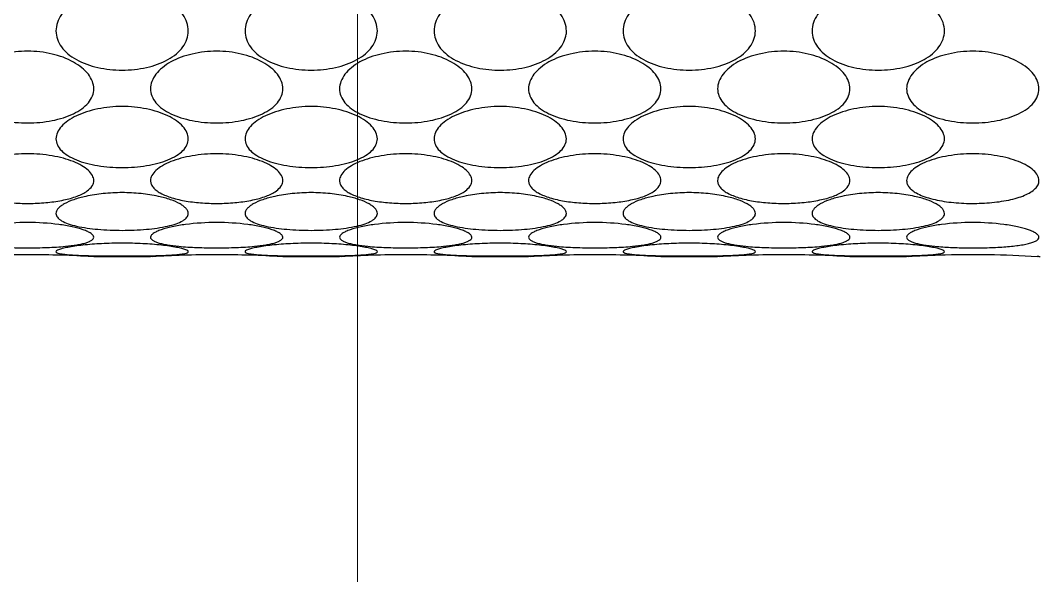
# Model space of a CAD drawing. Header units: inches. Extents: x 50354 to 53215, y -7830 to -6529.
# Drawn here: x 52852.056 to 52852.65, y -6790.06 to -6789.736 of the extents above; entities that cross this region are included whole.
import ezdxf

# ---------------------------------------------------------------- set-up
doc = ezdxf.new("R2010")
doc.units = ezdxf.units.IN
doc.header["$MEASUREMENT"] = 0
doc.linetypes.add('DASHED', pattern=[0.75, 0.5, -0.25])
doc.layers.add('BEAM', color=6, linetype='DASHED')
doc.layers.add('XR_ID 1F_FUR$0$A-SANI-FIX', color=134, linetype='Continuous')
doc.layers.add('FUNITURE', color=7, linetype='Continuous', lineweight=15, true_color=0x7d7673)

# ---------------------------------------------------------------- blocks, each defined once
blk = doc.blocks.new('XR_ID 1F_FUR$0$XR_1F FURN$0$A$C698E198A')
at = {"linetype": 'Continuous'}
for p, q in [((13, -28.86), (12.998, -28.835)), ((13, -28.86), (13, -29.7)), ((12.998, -29.725), (13, -29.7)), ((13, -31.66), (12.998, -31.635)), ((13, -31.66), (13, -32.5)), ((12.998, -32.525), (13, -32.5)), ((13, -34.46), (12.998, -34.435)), ((13, -34.46), (13, -35.3)), ((12.998, -35.325), (13, -35.3)), ((13, -37.26), (12.998, -37.235)), ((13, -37.26), (13, -38.1)), ((12.998, -38.125), (13, -38.1)), ((13, -40.06), (12.998, -40.035)), ((13, -40.06), (13, -40.9)), ((12.998, -40.925), (13, -40.9)), ((13, -42.86), (12.998, -42.835)), ((13, -42.86), (13, -42.88))]:
    blk.add_line(p, q, dxfattribs=at)
for centre, radius, start, end in [((28.273, -27.88), 15.304, 178.1361, 181.8696), ((28.325, -27.878), 15.357, 181.8698, 183.572), ((28.314, -30.681), 15.345, 176.4273, 178.1366), ((28.273, -30.68), 15.304, 178.1361, 181.8696), ((28.325, -30.678), 15.357, 181.8698, 183.572), ((28.314, -33.481), 15.345, 176.4273, 178.1366), ((28.273, -33.48), 15.304, 178.1361, 181.8696), ((28.325, -33.478), 15.357, 181.8698, 183.572), ((28.314, -36.281), 15.345, 176.4273, 178.1366), ((9.661, -35.489), 0.37, 270.0112, 277.1413), ((28.273, -36.28), 15.304, 178.1361, 181.8696), ((28.325, -36.278), 15.357, 181.8698, 183.572), ((28.314, -39.081), 15.345, 176.4273, 178.1366), ((28.273, -39.08), 15.304, 178.1361, 181.8696), ((28.325, -39.078), 15.357, 181.8698, 183.572), ((28.314, -41.881), 15.345, 176.4273, 178.1366), ((28.295, -41.88), 15.326, 178.1391, 183.573)]:
    blk.add_arc(centre, radius, start, end, dxfattribs=at)
for points, knots in [([(10.517, -28.86), (10.48, -28.86), (10.402, -28.844), (10.295, -28.781), (10.199, -28.683), (10.084, -28.508), (9.987, -28.237), (9.948, -27.881), (9.987, -27.524), (10.083, -27.252), (10.198, -27.077), (10.295, -26.979), (10.402, -26.916), (10.48, -26.9), (10.517, -26.9)], [0, 0, 0, 0, 0.045325, 0.094979, 0.15068, 0.212542, 0.35067, 0.499754, 0.648873, 0.787116, 0.849074, 0.904872, 0.954631, 1, 1, 1, 1]), ([(10.517, -26.9), (10.553, -26.9), (10.629, -26.915), (10.731, -26.979), (10.819, -27.078), (10.893, -27.204), (10.95, -27.354), (11.007, -27.579), (11.033, -27.88), (11.007, -28.181), (10.95, -28.406), (10.893, -28.556), (10.819, -28.682), (10.731, -28.781), (10.629, -28.845), (10.553, -28.86), (10.517, -28.86)], [0, 0, 0, 0, 0.045372, 0.093927, 0.14827, 0.209219, 0.276238, 0.348113, 0.500002, 0.65189, 0.723765, 0.790784, 0.851732, 0.906073, 0.954628, 1, 1, 1, 1]), ([(11.876, -28.86), (11.85, -28.86), (11.792, -28.842), (11.718, -28.777), (11.65, -28.68), (11.591, -28.554), (11.543, -28.406), (11.494, -28.18), (11.471, -27.88), (11.494, -27.58), (11.543, -27.354), (11.591, -27.206), (11.65, -27.08), (11.718, -26.983), (11.792, -26.918), (11.85, -26.9), (11.876, -26.9)], [0, 0, 0, 0, 0.034965, 0.077478, 0.129946, 0.191999, 0.262052, 0.338123, 0.499998, 0.661873, 0.737945, 0.808, 0.870054, 0.922523, 0.965035, 1, 1, 1, 1]), ([(12.06, -27.045), (12.09, -27.099), (12.139, -27.226), (12.185, -27.437), (12.211, -27.676), (12.218, -27.927), (12.204, -28.176), (12.17, -28.406), (12.117, -28.604), (12.062, -28.719), (12.029, -28.764)], [0, 0, 0, 0, 0.10395, 0.228487, 0.366625, 0.510839, 0.653655, 0.787569, 0.905128, 1, 1, 1, 1]), ([(12.605, -28.703), (12.587, -28.65), (12.556, -28.53), (12.51, -28.256), (12.489, -27.88), (12.51, -27.504), (12.556, -27.23), (12.587, -27.11), (12.605, -27.057)], [0, 0, 0, 0, 0.100368, 0.222072, 0.499986, 0.777907, 0.899621, 1, 1, 1, 1]), ([(12.849, -27.318), (12.858, -27.408), (12.869, -27.595), (12.875, -27.879), (12.869, -28.164), (12.858, -28.351), (12.849, -28.441)], [0, 0, 0, 0, 0.239734, 0.499899, 0.760114, 1, 1, 1, 1]), ([(9.661, -30.26), (9.619, -30.26), (9.532, -30.245), (9.411, -30.182), (9.301, -30.084), (9.172, -29.911), (9.063, -29.639), (9.019, -29.28), (9.063, -28.921), (9.172, -28.649), (9.301, -28.476), (9.411, -28.378), (9.532, -28.315), (9.619, -28.3), (9.661, -28.3)], [0, 0, 0, 0, 0.049365, 0.101995, 0.159209, 0.221173, 0.356257, 0.500001, 0.643746, 0.778828, 0.840791, 0.898004, 0.950635, 1, 1, 1, 1]), ([(9.661, -28.3), (9.702, -28.3), (9.787, -28.315), (9.903, -28.378), (10.005, -28.476), (10.123, -28.651), (10.217, -28.924), (10.254, -29.28), (10.217, -29.636), (10.123, -29.909), (10.005, -30.084), (9.903, -30.182), (9.787, -30.245), (9.702, -30.26), (9.661, -30.26)], [0, 0, 0, 0, 0.049573, 0.101307, 0.157294, 0.218355, 0.353731, 0.500001, 0.646272, 0.781646, 0.842706, 0.898693, 0.950427, 1, 1, 1, 1]), ([(11.258, -30.26), (11.227, -30.26), (11.158, -30.243), (11.067, -30.179), (10.984, -30.081), (10.913, -29.955), (10.855, -29.806), (10.797, -29.581), (10.768, -29.28), (10.797, -28.979), (10.855, -28.754), (10.913, -28.605), (10.984, -28.479), (11.067, -28.381), (11.158, -28.317), (11.227, -28.3), (11.258, -28.3)], [0, 0, 0, 0, 0.040538, 0.086791, 0.140875, 0.202752, 0.271258, 0.3448, 0.500002, 0.655203, 0.728744, 0.797249, 0.859124, 0.913209, 0.959461, 1, 1, 1, 1]), ([(11.258, -28.3), (11.289, -28.3), (11.355, -28.316), (11.441, -28.381), (11.514, -28.479), (11.575, -28.606), (11.623, -28.754), (11.67, -28.98), (11.691, -29.28), (11.67, -29.58), (11.623, -29.806), (11.575, -29.954), (11.514, -30.081), (11.441, -30.179), (11.355, -30.244), (11.289, -30.26), (11.258, -30.26)], [0, 0, 0, 0, 0.040443, 0.085413, 0.13809, 0.199102, 0.267542, 0.341798, 0.500002, 0.658205, 0.73246, 0.800899, 0.86191, 0.914587, 0.959557, 1, 1, 1, 1]), ([(12.11, -28.742), (12.123, -28.681), (12.153, -28.571), (12.205, -28.447), (12.253, -28.371), (12.288, -28.332), (12.325, -28.307), (12.352, -28.3), (12.364, -28.3)], [0, 0, 0, 0, 0.349516, 0.637392, 0.753955, 0.851433, 0.931632, 1, 1, 1, 1]), ([(12.364, -28.3), (12.373, -28.3), (12.394, -28.304), (12.422, -28.321), (12.448, -28.347), (12.483, -28.399), (12.52, -28.486), (12.541, -28.563), (12.551, -28.606)], [0, 0, 0, 0, 0.076266, 0.159626, 0.256338, 0.369832, 0.650724, 1, 1, 1, 1]), ([(12.901, -30.224), (12.894, -30.205), (12.88, -30.159), (12.863, -30.078), (12.846, -29.976), (12.826, -29.81), (12.808, -29.576), (12.801, -29.28), (12.808, -28.984), (12.826, -28.75), (12.846, -28.584), (12.863, -28.482), (12.88, -28.401), (12.894, -28.355), (12.901, -28.336)], [0, 0, 0, 0, 0.031746, 0.075753, 0.130448, 0.194012, 0.34024, 0.500003, 0.659766, 0.805992, 0.869554, 0.924248, 0.968254, 1, 1, 1, 1]), ([(12.901, -28.336), (12.905, -28.327), (12.911, -28.313), (12.923, -28.3), (12.929, -28.3)], [0, 0, 0, 0, 0.65274, 1, 1, 1, 1]), ([(12.929, -28.3), (12.934, -28.3), (12.941, -28.308), (12.947, -28.32), (12.954, -28.342), (12.961, -28.379), (12.966, -28.411), (12.968, -28.429)], [0, 0, 0, 0, 0.10394, 0.188277, 0.298492, 0.598106, 1, 1, 1, 1]), ([(12.849, -28.441), (12.844, -28.498), (12.834, -28.579), (12.815, -28.681), (12.799, -28.742), (12.782, -28.791), (12.763, -28.828), (12.742, -28.853), (12.724, -28.86), (12.716, -28.86)], [0, 0, 0, 0, 0.377864, 0.538515, 0.677008, 0.791463, 0.881221, 0.94811, 1, 1, 1, 1]), ([(12.968, -28.429), (12.974, -28.481), (12.981, -28.598), (12.985, -28.716), (12.987, -28.782)], [0, 0, 0, 0, 0.43969, 1, 1, 1, 1]), ([(12.551, -28.606), (12.574, -28.709), (12.604, -28.934), (12.618, -29.28), (12.604, -29.626), (12.574, -29.851), (12.55, -29.954)], [0, 0, 0, 0, 0.23461, 0.500046, 0.765459, 1, 1, 1, 1]), ([(12.029, -28.764), (12.009, -28.791), (11.975, -28.828), (11.918, -28.855), (11.89, -28.86), (11.876, -28.86)], [0, 0, 0, 0, 0.546591, 0.779569, 1, 1, 1, 1]), ([(12.11, -29.818), (12.091, -29.733), (12.064, -29.554), (12.05, -29.28), (12.064, -29.006), (12.091, -28.827), (12.11, -28.742)], [0, 0, 0, 0, 0.241927, 0.499987, 0.758053, 1, 1, 1, 1]), ([(12.716, -28.86), (12.706, -28.86), (12.683, -28.849), (12.656, -28.816), (12.628, -28.766), (12.613, -28.725), (12.605, -28.703)], [0, 0, 0, 0, 0.147642, 0.355049, 0.63916, 1, 1, 1, 1]), ([(12.987, -28.782), (12.991, -28.948), (12.993, -29.281), (12.991, -29.613), (12.987, -29.779)], [0, 0, 0, 0, 0.500087, 1, 1, 1, 1]), ([(10.517, -31.66), (10.48, -31.66), (10.402, -31.644), (10.295, -31.581), (10.199, -31.483), (10.084, -31.308), (9.987, -31.037), (9.948, -30.681), (9.987, -30.324), (10.083, -30.052), (10.198, -29.877), (10.295, -29.779), (10.402, -29.716), (10.48, -29.7), (10.517, -29.7)], [0, 0, 0, 0, 0.045325, 0.094979, 0.15068, 0.212542, 0.35067, 0.499754, 0.648873, 0.787116, 0.849074, 0.904872, 0.954631, 1, 1, 1, 1]), ([(10.517, -29.7), (10.553, -29.7), (10.629, -29.715), (10.731, -29.779), (10.819, -29.878), (10.893, -30.004), (10.95, -30.154), (11.007, -30.379), (11.033, -30.68), (11.007, -30.981), (10.95, -31.206), (10.893, -31.356), (10.819, -31.482), (10.731, -31.581), (10.629, -31.645), (10.553, -31.66), (10.517, -31.66)], [0, 0, 0, 0, 0.045372, 0.093927, 0.14827, 0.209219, 0.276238, 0.348113, 0.500002, 0.65189, 0.723765, 0.790784, 0.851732, 0.906073, 0.954628, 1, 1, 1, 1]), ([(11.876, -31.66), (11.85, -31.66), (11.792, -31.642), (11.718, -31.577), (11.65, -31.48), (11.591, -31.354), (11.543, -31.206), (11.494, -30.98), (11.471, -30.68), (11.494, -30.38), (11.543, -30.154), (11.591, -30.006), (11.65, -29.88), (11.718, -29.783), (11.792, -29.718), (11.85, -29.7), (11.876, -29.7)], [0, 0, 0, 0, 0.034965, 0.077478, 0.129946, 0.191999, 0.262052, 0.338123, 0.499998, 0.661873, 0.737945, 0.808, 0.870054, 0.922523, 0.965035, 1, 1, 1, 1]), ([(11.876, -29.7), (11.893, -29.7), (11.929, -29.707), (11.978, -29.737), (12.023, -29.785), (12.048, -29.823), (12.06, -29.845)], [0, 0, 0, 0, 0.208603, 0.43564, 0.69689, 1, 1, 1, 1]), ([(12.605, -29.857), (12.613, -29.835), (12.628, -29.794), (12.656, -29.744), (12.683, -29.711), (12.706, -29.7), (12.716, -29.7)], [0, 0, 0, 0, 0.360851, 0.644967, 0.852372, 1, 1, 1, 1]), ([(12.716, -29.7), (12.724, -29.7), (12.742, -29.707), (12.763, -29.732), (12.782, -29.768), (12.799, -29.818), (12.814, -29.879), (12.834, -29.98), (12.843, -30.061), (12.849, -30.118)], [0, 0, 0, 0, 0.051938, 0.118849, 0.208602, 0.323036, 0.461504, 0.622134, 1, 1, 1, 1]), ([(12.06, -29.845), (12.09, -29.899), (12.139, -30.026), (12.185, -30.237), (12.211, -30.476), (12.218, -30.727), (12.204, -30.976), (12.17, -31.206), (12.117, -31.404), (12.062, -31.519), (12.029, -31.564)], [0, 0, 0, 0, 0.10395, 0.228487, 0.366625, 0.510839, 0.653655, 0.787569, 0.905128, 1, 1, 1, 1]), ([(12.364, -30.26), (12.352, -30.26), (12.325, -30.253), (12.288, -30.228), (12.253, -30.189), (12.205, -30.113), (12.153, -29.989), (12.123, -29.879), (12.11, -29.818)], [0, 0, 0, 0, 0.068375, 0.148578, 0.246055, 0.362615, 0.650483, 1, 1, 1, 1]), ([(12.605, -31.503), (12.587, -31.45), (12.556, -31.33), (12.51, -31.056), (12.489, -30.68), (12.51, -30.304), (12.556, -30.03), (12.587, -29.91), (12.605, -29.857)], [0, 0, 0, 0, 0.100368, 0.222072, 0.499986, 0.777907, 0.899621, 1, 1, 1, 1]), ([(12.987, -29.779), (12.985, -29.845), (12.981, -29.962), (12.974, -30.079), (12.968, -30.131)], [0, 0, 0, 0, 0.560169, 1, 1, 1, 1]), ([(12.55, -29.954), (12.541, -29.997), (12.52, -30.074), (12.483, -30.161), (12.448, -30.213), (12.422, -30.239), (12.394, -30.256), (12.373, -30.26), (12.364, -30.26)], [0, 0, 0, 0, 0.349245, 0.630114, 0.743606, 0.840326, 0.923707, 1, 1, 1, 1]), ([(12.849, -30.118), (12.858, -30.208), (12.869, -30.395), (12.875, -30.679), (12.869, -30.964), (12.858, -31.151), (12.849, -31.241)], [0, 0, 0, 0, 0.239734, 0.499899, 0.760114, 1, 1, 1, 1]), ([(12.968, -30.131), (12.966, -30.149), (12.962, -30.181), (12.954, -30.218), (12.947, -30.24), (12.941, -30.252), (12.934, -30.26), (12.929, -30.26)], [0, 0, 0, 0, 0.401908, 0.701539, 0.811757, 0.896092, 1, 1, 1, 1]), ([(12.929, -30.26), (12.923, -30.26), (12.911, -30.247), (12.905, -30.233), (12.901, -30.224)], [0, 0, 0, 0, 0.347255, 1, 1, 1, 1]), ([(9.661, -33.06), (9.619, -33.06), (9.532, -33.045), (9.411, -32.982), (9.301, -32.884), (9.172, -32.711), (9.063, -32.439), (9.019, -32.08), (9.063, -31.721), (9.172, -31.449), (9.301, -31.276), (9.411, -31.178), (9.532, -31.115), (9.619, -31.1), (9.661, -31.1)], [0, 0, 0, 0, 0.049365, 0.101995, 0.159209, 0.221173, 0.356257, 0.500001, 0.643746, 0.778828, 0.840791, 0.898004, 0.950635, 1, 1, 1, 1]), ([(9.661, -31.1), (9.702, -31.1), (9.787, -31.115), (9.903, -31.178), (10.005, -31.276), (10.123, -31.451), (10.217, -31.724), (10.254, -32.08), (10.217, -32.436), (10.123, -32.709), (10.005, -32.884), (9.903, -32.982), (9.787, -33.045), (9.702, -33.06), (9.661, -33.06)], [0, 0, 0, 0, 0.049573, 0.101307, 0.157294, 0.218355, 0.353731, 0.500001, 0.646272, 0.781646, 0.842706, 0.898693, 0.950427, 1, 1, 1, 1]), ([(11.258, -33.06), (11.227, -33.06), (11.158, -33.043), (11.067, -32.979), (10.984, -32.881), (10.913, -32.755), (10.855, -32.606), (10.797, -32.381), (10.768, -32.08), (10.797, -31.779), (10.855, -31.554), (10.913, -31.405), (10.984, -31.279), (11.067, -31.181), (11.158, -31.117), (11.227, -31.1), (11.258, -31.1)], [0, 0, 0, 0, 0.040538, 0.086791, 0.140875, 0.202752, 0.271258, 0.3448, 0.500002, 0.655203, 0.728744, 0.797249, 0.859124, 0.913209, 0.959461, 1, 1, 1, 1]), ([(11.258, -31.1), (11.289, -31.1), (11.355, -31.116), (11.441, -31.181), (11.514, -31.279), (11.575, -31.406), (11.623, -31.554), (11.67, -31.78), (11.691, -32.08), (11.67, -32.38), (11.623, -32.606), (11.575, -32.754), (11.514, -32.881), (11.441, -32.979), (11.355, -33.044), (11.289, -33.06), (11.258, -33.06)], [0, 0, 0, 0, 0.040443, 0.085413, 0.13809, 0.199102, 0.267542, 0.341798, 0.500002, 0.658205, 0.73246, 0.800899, 0.86191, 0.914587, 0.959557, 1, 1, 1, 1]), ([(12.11, -31.542), (12.123, -31.481), (12.153, -31.371), (12.205, -31.247), (12.253, -31.171), (12.288, -31.132), (12.325, -31.107), (12.352, -31.1), (12.364, -31.1)], [0, 0, 0, 0, 0.349516, 0.637392, 0.753955, 0.851433, 0.931632, 1, 1, 1, 1]), ([(12.364, -31.1), (12.373, -31.1), (12.394, -31.104), (12.422, -31.121), (12.448, -31.147), (12.483, -31.199), (12.52, -31.286), (12.541, -31.363), (12.551, -31.406)], [0, 0, 0, 0, 0.076266, 0.159626, 0.256338, 0.369832, 0.650724, 1, 1, 1, 1]), ([(12.901, -31.136), (12.905, -31.127), (12.911, -31.113), (12.923, -31.1), (12.929, -31.1)], [0, 0, 0, 0, 0.65274, 1, 1, 1, 1]), ([(12.929, -31.1), (12.934, -31.1), (12.941, -31.108), (12.947, -31.12), (12.954, -31.142), (12.961, -31.179), (12.966, -31.211), (12.968, -31.229)], [0, 0, 0, 0, 0.10394, 0.188277, 0.298492, 0.598106, 1, 1, 1, 1]), ([(12.849, -31.241), (12.844, -31.298), (12.834, -31.379), (12.815, -31.481), (12.799, -31.542), (12.782, -31.591), (12.763, -31.628), (12.742, -31.653), (12.724, -31.66), (12.716, -31.66)], [0, 0, 0, 0, 0.377864, 0.538515, 0.677008, 0.791463, 0.881221, 0.94811, 1, 1, 1, 1]), ([(12.901, -33.024), (12.894, -33.005), (12.88, -32.959), (12.863, -32.878), (12.846, -32.776), (12.826, -32.61), (12.808, -32.376), (12.801, -32.08), (12.808, -31.784), (12.826, -31.55), (12.846, -31.384), (12.863, -31.282), (12.88, -31.201), (12.894, -31.155), (12.901, -31.136)], [0, 0, 0, 0, 0.031746, 0.075753, 0.130448, 0.194012, 0.34024, 0.500003, 0.659766, 0.805992, 0.869554, 0.924248, 0.968254, 1, 1, 1, 1]), ([(12.968, -31.229), (12.974, -31.281), (12.981, -31.398), (12.985, -31.516), (12.987, -31.582)], [0, 0, 0, 0, 0.43969, 1, 1, 1, 1]), ([(12.11, -32.618), (12.091, -32.533), (12.064, -32.354), (12.05, -32.08), (12.064, -31.806), (12.091, -31.627), (12.11, -31.542)], [0, 0, 0, 0, 0.241927, 0.499987, 0.758053, 1, 1, 1, 1]), ([(12.551, -31.406), (12.574, -31.509), (12.604, -31.734), (12.618, -32.08), (12.604, -32.426), (12.574, -32.651), (12.55, -32.754)], [0, 0, 0, 0, 0.23461, 0.500046, 0.765459, 1, 1, 1, 1]), ([(12.716, -31.66), (12.706, -31.66), (12.683, -31.649), (12.656, -31.616), (12.628, -31.566), (12.613, -31.525), (12.605, -31.503)], [0, 0, 0, 0, 0.147642, 0.355049, 0.63916, 1, 1, 1, 1]), ([(12.029, -31.564), (12.009, -31.591), (11.975, -31.628), (11.918, -31.655), (11.89, -31.66), (11.876, -31.66)], [0, 0, 0, 0, 0.546591, 0.779569, 1, 1, 1, 1]), ([(12.987, -31.582), (12.991, -31.748), (12.993, -32.081), (12.991, -32.413), (12.987, -32.579)], [0, 0, 0, 0, 0.500087, 1, 1, 1, 1]), ([(10.517, -34.46), (10.48, -34.46), (10.402, -34.444), (10.295, -34.381), (10.199, -34.283), (10.084, -34.108), (9.987, -33.837), (9.948, -33.481), (9.987, -33.124), (10.083, -32.852), (10.198, -32.677), (10.295, -32.579), (10.402, -32.516), (10.48, -32.5), (10.517, -32.5)], [0, 0, 0, 0, 0.045325, 0.094979, 0.15068, 0.212542, 0.35067, 0.499754, 0.648873, 0.787116, 0.849074, 0.904872, 0.954631, 1, 1, 1, 1]), ([(10.517, -32.5), (10.553, -32.5), (10.629, -32.515), (10.731, -32.579), (10.819, -32.678), (10.893, -32.804), (10.95, -32.954), (11.007, -33.179), (11.033, -33.48), (11.007, -33.781), (10.95, -34.006), (10.893, -34.156), (10.819, -34.282), (10.731, -34.381), (10.629, -34.445), (10.553, -34.46), (10.517, -34.46)], [0, 0, 0, 0, 0.045372, 0.093927, 0.14827, 0.209219, 0.276238, 0.348113, 0.500002, 0.65189, 0.723765, 0.790784, 0.851732, 0.906073, 0.954628, 1, 1, 1, 1]), ([(11.876, -34.46), (11.85, -34.46), (11.792, -34.442), (11.718, -34.377), (11.65, -34.28), (11.591, -34.154), (11.543, -34.006), (11.494, -33.78), (11.471, -33.48), (11.494, -33.18), (11.543, -32.954), (11.591, -32.806), (11.65, -32.68), (11.718, -32.583), (11.792, -32.518), (11.85, -32.5), (11.876, -32.5)], [0, 0, 0, 0, 0.034965, 0.077478, 0.129946, 0.191999, 0.262052, 0.338123, 0.499998, 0.661873, 0.737945, 0.808, 0.870054, 0.922523, 0.965035, 1, 1, 1, 1]), ([(11.876, -32.5), (11.893, -32.5), (11.929, -32.507), (11.978, -32.537), (12.023, -32.585), (12.048, -32.623), (12.06, -32.645)], [0, 0, 0, 0, 0.208603, 0.43564, 0.69689, 1, 1, 1, 1]), ([(12.605, -32.657), (12.613, -32.635), (12.628, -32.594), (12.656, -32.544), (12.683, -32.511), (12.706, -32.5), (12.716, -32.5)], [0, 0, 0, 0, 0.360851, 0.644967, 0.852372, 1, 1, 1, 1]), ([(12.716, -32.5), (12.724, -32.5), (12.742, -32.507), (12.763, -32.532), (12.782, -32.568), (12.799, -32.618), (12.814, -32.679), (12.834, -32.78), (12.843, -32.861), (12.849, -32.918)], [0, 0, 0, 0, 0.051938, 0.118849, 0.208602, 0.323036, 0.461504, 0.622134, 1, 1, 1, 1]), ([(12.987, -32.579), (12.985, -32.645), (12.981, -32.762), (12.974, -32.879), (12.968, -32.931)], [0, 0, 0, 0, 0.560169, 1, 1, 1, 1]), ([(12.06, -32.645), (12.09, -32.699), (12.139, -32.826), (12.185, -33.037), (12.211, -33.276), (12.218, -33.527), (12.204, -33.776), (12.17, -34.006), (12.117, -34.204), (12.062, -34.319), (12.029, -34.364)], [0, 0, 0, 0, 0.10395, 0.228487, 0.366625, 0.510839, 0.653655, 0.787569, 0.905128, 1, 1, 1, 1]), ([(12.364, -33.06), (12.352, -33.06), (12.325, -33.053), (12.288, -33.028), (12.253, -32.989), (12.205, -32.913), (12.153, -32.789), (12.123, -32.679), (12.11, -32.618)], [0, 0, 0, 0, 0.068375, 0.148578, 0.246055, 0.362615, 0.650483, 1, 1, 1, 1]), ([(12.55, -32.754), (12.541, -32.797), (12.52, -32.874), (12.483, -32.961), (12.448, -33.013), (12.422, -33.039), (12.394, -33.056), (12.373, -33.06), (12.364, -33.06)], [0, 0, 0, 0, 0.349245, 0.630114, 0.743606, 0.840326, 0.923707, 1, 1, 1, 1]), ([(12.605, -34.303), (12.587, -34.25), (12.556, -34.13), (12.51, -33.856), (12.489, -33.48), (12.51, -33.104), (12.556, -32.83), (12.587, -32.71), (12.605, -32.657)], [0, 0, 0, 0, 0.100368, 0.222072, 0.499986, 0.777907, 0.899621, 1, 1, 1, 1]), ([(12.849, -32.918), (12.858, -33.008), (12.869, -33.195), (12.875, -33.479), (12.869, -33.764), (12.858, -33.951), (12.849, -34.041)], [0, 0, 0, 0, 0.239734, 0.499899, 0.760114, 1, 1, 1, 1]), ([(12.929, -33.06), (12.923, -33.06), (12.911, -33.047), (12.905, -33.033), (12.901, -33.024)], [0, 0, 0, 0, 0.347255, 1, 1, 1, 1]), ([(12.968, -32.931), (12.966, -32.949), (12.962, -32.981), (12.954, -33.018), (12.947, -33.04), (12.941, -33.052), (12.934, -33.06), (12.929, -33.06)], [0, 0, 0, 0, 0.401908, 0.701539, 0.811757, 0.896092, 1, 1, 1, 1]), ([(9.661, -35.86), (9.619, -35.86), (9.532, -35.845), (9.411, -35.782), (9.301, -35.684), (9.172, -35.511), (9.063, -35.239), (9.019, -34.88), (9.063, -34.521), (9.172, -34.249), (9.301, -34.076), (9.411, -33.978), (9.532, -33.915), (9.619, -33.9), (9.661, -33.9)], [0, 0, 0, 0, 0.049365, 0.101995, 0.159209, 0.221173, 0.356257, 0.500001, 0.643746, 0.778828, 0.840791, 0.898004, 0.950635, 1, 1, 1, 1]), ([(9.661, -33.9), (9.701, -33.9), (9.784, -33.914), (9.898, -33.974), (9.998, -34.068), (10.115, -34.236), (10.211, -34.5), (10.253, -34.846), (10.225, -35.196), (10.14, -35.468), (10.033, -35.648), (9.938, -35.754), (9.829, -35.827), (9.747, -35.852), (9.707, -35.857)], [0, 0, 0, 0, 0.049311, 0.100666, 0.156085, 0.216421, 0.350199, 0.495258, 0.641327, 0.777988, 0.840198, 0.897464, 0.950188, 1, 1, 1, 1]), ([(11.258, -35.86), (11.227, -35.86), (11.158, -35.843), (11.067, -35.779), (10.984, -35.681), (10.913, -35.555), (10.855, -35.406), (10.797, -35.181), (10.768, -34.88), (10.797, -34.579), (10.855, -34.354), (10.913, -34.205), (10.984, -34.079), (11.067, -33.981), (11.158, -33.917), (11.227, -33.9), (11.258, -33.9)], [0, 0, 0, 0, 0.040538, 0.086791, 0.140875, 0.202752, 0.271258, 0.3448, 0.500002, 0.655203, 0.728744, 0.797249, 0.859124, 0.913209, 0.959461, 1, 1, 1, 1]), ([(11.258, -33.9), (11.289, -33.9), (11.355, -33.916), (11.441, -33.981), (11.514, -34.079), (11.575, -34.206), (11.623, -34.354), (11.67, -34.58), (11.691, -34.88), (11.67, -35.18), (11.623, -35.406), (11.575, -35.554), (11.514, -35.681), (11.441, -35.779), (11.355, -35.844), (11.289, -35.86), (11.258, -35.86)], [0, 0, 0, 0, 0.040443, 0.085413, 0.13809, 0.199102, 0.267542, 0.341798, 0.500002, 0.658205, 0.73246, 0.800899, 0.86191, 0.914587, 0.959557, 1, 1, 1, 1]), ([(12.11, -34.342), (12.123, -34.281), (12.153, -34.171), (12.205, -34.047), (12.253, -33.971), (12.288, -33.932), (12.325, -33.907), (12.352, -33.9), (12.364, -33.9)], [0, 0, 0, 0, 0.349516, 0.637392, 0.753955, 0.851433, 0.931632, 1, 1, 1, 1]), ([(12.364, -33.9), (12.373, -33.9), (12.394, -33.904), (12.422, -33.921), (12.448, -33.947), (12.483, -33.999), (12.52, -34.086), (12.541, -34.163), (12.551, -34.206)], [0, 0, 0, 0, 0.076266, 0.159626, 0.256338, 0.369832, 0.650724, 1, 1, 1, 1]), ([(12.901, -35.824), (12.894, -35.805), (12.88, -35.759), (12.863, -35.678), (12.846, -35.576), (12.826, -35.41), (12.808, -35.176), (12.801, -34.88), (12.808, -34.584), (12.826, -34.35), (12.846, -34.184), (12.863, -34.082), (12.88, -34.001), (12.894, -33.955), (12.901, -33.936)], [0, 0, 0, 0, 0.031746, 0.075753, 0.130448, 0.194012, 0.34024, 0.500003, 0.659766, 0.805992, 0.869554, 0.924248, 0.968254, 1, 1, 1, 1]), ([(12.901, -33.936), (12.905, -33.927), (12.911, -33.913), (12.923, -33.9), (12.929, -33.9)], [0, 0, 0, 0, 0.65274, 1, 1, 1, 1]), ([(12.929, -33.9), (12.934, -33.9), (12.941, -33.908), (12.947, -33.92), (12.954, -33.942), (12.961, -33.979), (12.966, -34.011), (12.968, -34.029)], [0, 0, 0, 0, 0.10394, 0.188277, 0.298492, 0.598106, 1, 1, 1, 1]), ([(12.849, -34.041), (12.844, -34.098), (12.834, -34.179), (12.815, -34.281), (12.799, -34.342), (12.782, -34.391), (12.763, -34.428), (12.742, -34.453), (12.724, -34.46), (12.716, -34.46)], [0, 0, 0, 0, 0.377864, 0.538515, 0.677008, 0.791463, 0.881221, 0.94811, 1, 1, 1, 1]), ([(12.968, -34.029), (12.974, -34.081), (12.981, -34.198), (12.985, -34.316), (12.987, -34.382)], [0, 0, 0, 0, 0.43969, 1, 1, 1, 1]), ([(12.551, -34.206), (12.574, -34.309), (12.604, -34.534), (12.618, -34.88), (12.604, -35.226), (12.574, -35.451), (12.55, -35.554)], [0, 0, 0, 0, 0.23461, 0.500046, 0.765459, 1, 1, 1, 1]), ([(12.029, -34.364), (12.009, -34.391), (11.975, -34.428), (11.918, -34.455), (11.89, -34.46), (11.876, -34.46)], [0, 0, 0, 0, 0.546591, 0.779569, 1, 1, 1, 1]), ([(12.11, -35.418), (12.091, -35.333), (12.064, -35.154), (12.05, -34.88), (12.064, -34.606), (12.091, -34.427), (12.11, -34.342)], [0, 0, 0, 0, 0.241927, 0.499987, 0.758053, 1, 1, 1, 1]), ([(12.716, -34.46), (12.706, -34.46), (12.683, -34.449), (12.656, -34.416), (12.628, -34.366), (12.613, -34.325), (12.605, -34.303)], [0, 0, 0, 0, 0.147642, 0.355049, 0.63916, 1, 1, 1, 1]), ([(12.987, -34.382), (12.991, -34.548), (12.993, -34.881), (12.991, -35.213), (12.987, -35.379)], [0, 0, 0, 0, 0.500087, 1, 1, 1, 1]), ([(10.517, -37.26), (10.48, -37.26), (10.402, -37.244), (10.295, -37.181), (10.199, -37.083), (10.084, -36.908), (9.987, -36.637), (9.948, -36.281), (9.987, -35.924), (10.083, -35.652), (10.198, -35.477), (10.295, -35.379), (10.402, -35.316), (10.48, -35.3), (10.517, -35.3)], [0, 0, 0, 0, 0.045325, 0.094979, 0.15068, 0.212542, 0.35067, 0.499754, 0.648873, 0.787116, 0.849074, 0.904872, 0.954631, 1, 1, 1, 1]), ([(10.517, -35.3), (10.553, -35.3), (10.629, -35.315), (10.731, -35.379), (10.819, -35.478), (10.893, -35.604), (10.95, -35.754), (11.007, -35.979), (11.033, -36.28), (11.007, -36.581), (10.95, -36.806), (10.893, -36.956), (10.819, -37.082), (10.731, -37.181), (10.629, -37.245), (10.553, -37.26), (10.517, -37.26)], [0, 0, 0, 0, 0.045372, 0.093927, 0.14827, 0.209219, 0.276238, 0.348113, 0.500002, 0.65189, 0.723765, 0.790784, 0.851732, 0.906073, 0.954628, 1, 1, 1, 1]), ([(11.876, -37.26), (11.85, -37.26), (11.792, -37.242), (11.718, -37.177), (11.65, -37.08), (11.591, -36.954), (11.543, -36.806), (11.494, -36.58), (11.471, -36.28), (11.494, -35.98), (11.543, -35.754), (11.591, -35.606), (11.65, -35.48), (11.718, -35.383), (11.792, -35.318), (11.85, -35.3), (11.876, -35.3)], [0, 0, 0, 0, 0.034965, 0.077478, 0.129946, 0.191999, 0.262052, 0.338123, 0.499998, 0.661873, 0.737945, 0.808, 0.870054, 0.922523, 0.965035, 1, 1, 1, 1]), ([(11.876, -35.3), (11.893, -35.3), (11.929, -35.307), (11.978, -35.337), (12.023, -35.385), (12.048, -35.423), (12.06, -35.445)], [0, 0, 0, 0, 0.208603, 0.43564, 0.69689, 1, 1, 1, 1]), ([(12.605, -35.457), (12.613, -35.435), (12.628, -35.394), (12.656, -35.344), (12.683, -35.311), (12.706, -35.3), (12.716, -35.3)], [0, 0, 0, 0, 0.360851, 0.644967, 0.852372, 1, 1, 1, 1]), ([(12.716, -35.3), (12.724, -35.3), (12.742, -35.307), (12.763, -35.332), (12.782, -35.368), (12.799, -35.418), (12.814, -35.479), (12.834, -35.58), (12.843, -35.661), (12.849, -35.718)], [0, 0, 0, 0, 0.051938, 0.118849, 0.208602, 0.323036, 0.461504, 0.622134, 1, 1, 1, 1]), ([(12.06, -35.445), (12.09, -35.499), (12.139, -35.626), (12.185, -35.837), (12.211, -36.076), (12.218, -36.327), (12.204, -36.576), (12.17, -36.806), (12.117, -37.004), (12.062, -37.119), (12.029, -37.164)], [0, 0, 0, 0, 0.10395, 0.228487, 0.366625, 0.510839, 0.653655, 0.787569, 0.905128, 1, 1, 1, 1]), ([(12.364, -35.86), (12.352, -35.86), (12.325, -35.853), (12.288, -35.828), (12.253, -35.789), (12.205, -35.713), (12.153, -35.589), (12.123, -35.479), (12.11, -35.418)], [0, 0, 0, 0, 0.068375, 0.148578, 0.246055, 0.362615, 0.650483, 1, 1, 1, 1]), ([(12.605, -37.103), (12.587, -37.05), (12.556, -36.93), (12.51, -36.656), (12.489, -36.28), (12.51, -35.904), (12.556, -35.63), (12.587, -35.51), (12.605, -35.457)], [0, 0, 0, 0, 0.100368, 0.222072, 0.499986, 0.777907, 0.899621, 1, 1, 1, 1]), ([(12.987, -35.379), (12.985, -35.445), (12.981, -35.562), (12.974, -35.679), (12.968, -35.731)], [0, 0, 0, 0, 0.560169, 1, 1, 1, 1]), ([(12.55, -35.554), (12.541, -35.597), (12.52, -35.674), (12.483, -35.761), (12.448, -35.813), (12.422, -35.839), (12.394, -35.856), (12.373, -35.86), (12.364, -35.86)], [0, 0, 0, 0, 0.349245, 0.630114, 0.743606, 0.840326, 0.923707, 1, 1, 1, 1]), ([(12.849, -35.718), (12.858, -35.808), (12.869, -35.995), (12.875, -36.279), (12.869, -36.564), (12.858, -36.751), (12.849, -36.841)], [0, 0, 0, 0, 0.239734, 0.499899, 0.760114, 1, 1, 1, 1]), ([(12.968, -35.731), (12.966, -35.749), (12.962, -35.781), (12.954, -35.818), (12.947, -35.84), (12.941, -35.852), (12.934, -35.86), (12.929, -35.86)], [0, 0, 0, 0, 0.401908, 0.701539, 0.811757, 0.896092, 1, 1, 1, 1]), ([(12.929, -35.86), (12.923, -35.86), (12.911, -35.847), (12.905, -35.833), (12.901, -35.824)], [0, 0, 0, 0, 0.347255, 1, 1, 1, 1]), ([(9.661, -38.66), (9.619, -38.66), (9.532, -38.645), (9.411, -38.582), (9.301, -38.484), (9.172, -38.311), (9.063, -38.039), (9.019, -37.68), (9.063, -37.321), (9.172, -37.049), (9.301, -36.876), (9.411, -36.778), (9.532, -36.715), (9.619, -36.7), (9.661, -36.7)], [0, 0, 0, 0, 0.049365, 0.101995, 0.159209, 0.221173, 0.356257, 0.500001, 0.643746, 0.778828, 0.840791, 0.898004, 0.950635, 1, 1, 1, 1]), ([(9.661, -36.7), (9.702, -36.7), (9.787, -36.715), (9.903, -36.778), (10.005, -36.876), (10.123, -37.051), (10.217, -37.324), (10.254, -37.68), (10.217, -38.036), (10.123, -38.309), (10.005, -38.484), (9.903, -38.582), (9.787, -38.645), (9.702, -38.66), (9.661, -38.66)], [0, 0, 0, 0, 0.049573, 0.101307, 0.157294, 0.218355, 0.353731, 0.500001, 0.646272, 0.781646, 0.842706, 0.898693, 0.950427, 1, 1, 1, 1]), ([(11.258, -38.66), (11.227, -38.66), (11.158, -38.643), (11.067, -38.579), (10.984, -38.481), (10.913, -38.355), (10.855, -38.206), (10.797, -37.981), (10.768, -37.68), (10.797, -37.379), (10.855, -37.154), (10.913, -37.005), (10.984, -36.879), (11.067, -36.781), (11.158, -36.717), (11.227, -36.7), (11.258, -36.7)], [0, 0, 0, 0, 0.040538, 0.086791, 0.140875, 0.202752, 0.271258, 0.3448, 0.500002, 0.655203, 0.728744, 0.797249, 0.859124, 0.913209, 0.959461, 1, 1, 1, 1]), ([(11.258, -36.7), (11.289, -36.7), (11.355, -36.716), (11.441, -36.781), (11.514, -36.879), (11.575, -37.006), (11.623, -37.154), (11.67, -37.38), (11.691, -37.68), (11.67, -37.98), (11.623, -38.206), (11.575, -38.354), (11.514, -38.481), (11.441, -38.579), (11.355, -38.644), (11.289, -38.66), (11.258, -38.66)], [0, 0, 0, 0, 0.040443, 0.085413, 0.13809, 0.199102, 0.267542, 0.341798, 0.500002, 0.658205, 0.73246, 0.800899, 0.86191, 0.914587, 0.959557, 1, 1, 1, 1]), ([(12.11, -37.142), (12.123, -37.081), (12.153, -36.971), (12.205, -36.847), (12.253, -36.771), (12.288, -36.732), (12.325, -36.707), (12.352, -36.7), (12.364, -36.7)], [0, 0, 0, 0, 0.349516, 0.637392, 0.753955, 0.851433, 0.931632, 1, 1, 1, 1]), ([(12.364, -36.7), (12.373, -36.7), (12.394, -36.704), (12.422, -36.721), (12.448, -36.747), (12.483, -36.799), (12.52, -36.886), (12.541, -36.963), (12.551, -37.006)], [0, 0, 0, 0, 0.076266, 0.159626, 0.256338, 0.369832, 0.650724, 1, 1, 1, 1]), ([(12.901, -38.624), (12.894, -38.605), (12.88, -38.559), (12.863, -38.478), (12.846, -38.376), (12.826, -38.21), (12.808, -37.976), (12.801, -37.68), (12.808, -37.384), (12.826, -37.15), (12.846, -36.984), (12.863, -36.882), (12.88, -36.801), (12.894, -36.755), (12.901, -36.736)], [0, 0, 0, 0, 0.031746, 0.075753, 0.130448, 0.194012, 0.34024, 0.500003, 0.659766, 0.805992, 0.869554, 0.924248, 0.968254, 1, 1, 1, 1]), ([(12.901, -36.736), (12.905, -36.727), (12.911, -36.713), (12.923, -36.7), (12.929, -36.7)], [0, 0, 0, 0, 0.65274, 1, 1, 1, 1]), ([(12.929, -36.7), (12.934, -36.7), (12.941, -36.708), (12.947, -36.72), (12.954, -36.742), (12.961, -36.779), (12.966, -36.811), (12.968, -36.829)], [0, 0, 0, 0, 0.10394, 0.188277, 0.298492, 0.598106, 1, 1, 1, 1]), ([(12.968, -36.829), (12.974, -36.881), (12.981, -36.998), (12.985, -37.116), (12.987, -37.182)], [0, 0, 0, 0, 0.43969, 1, 1, 1, 1]), ([(12.849, -36.841), (12.844, -36.898), (12.834, -36.979), (12.815, -37.081), (12.799, -37.142), (12.782, -37.191), (12.763, -37.228), (12.742, -37.253), (12.724, -37.26), (12.716, -37.26)], [0, 0, 0, 0, 0.377864, 0.538515, 0.677008, 0.791463, 0.881221, 0.94811, 1, 1, 1, 1]), ([(12.551, -37.006), (12.574, -37.109), (12.604, -37.334), (12.618, -37.68), (12.604, -38.026), (12.574, -38.251), (12.55, -38.354)], [0, 0, 0, 0, 0.23461, 0.500046, 0.765459, 1, 1, 1, 1]), ([(12.716, -37.26), (12.706, -37.26), (12.683, -37.249), (12.656, -37.216), (12.628, -37.166), (12.613, -37.125), (12.605, -37.103)], [0, 0, 0, 0, 0.147642, 0.355049, 0.63916, 1, 1, 1, 1]), ([(12.029, -37.164), (12.009, -37.191), (11.975, -37.228), (11.918, -37.255), (11.89, -37.26), (11.876, -37.26)], [0, 0, 0, 0, 0.546591, 0.779569, 1, 1, 1, 1]), ([(12.11, -38.218), (12.091, -38.133), (12.064, -37.954), (12.05, -37.68), (12.064, -37.406), (12.091, -37.227), (12.11, -37.142)], [0, 0, 0, 0, 0.241927, 0.499987, 0.758053, 1, 1, 1, 1]), ([(12.987, -37.182), (12.991, -37.348), (12.993, -37.681), (12.991, -38.013), (12.987, -38.179)], [0, 0, 0, 0, 0.500087, 1, 1, 1, 1]), ([(10.517, -40.06), (10.48, -40.06), (10.402, -40.044), (10.295, -39.981), (10.199, -39.883), (10.084, -39.708), (9.987, -39.437), (9.948, -39.081), (9.987, -38.724), (10.083, -38.452), (10.198, -38.277), (10.295, -38.179), (10.402, -38.116), (10.48, -38.1), (10.517, -38.1)], [0, 0, 0, 0, 0.045325, 0.094979, 0.15068, 0.212542, 0.35067, 0.499754, 0.648873, 0.787116, 0.849074, 0.904872, 0.954631, 1, 1, 1, 1]), ([(10.517, -38.1), (10.553, -38.1), (10.629, -38.115), (10.731, -38.179), (10.819, -38.278), (10.893, -38.404), (10.95, -38.554), (11.007, -38.779), (11.033, -39.08), (11.007, -39.381), (10.95, -39.606), (10.893, -39.756), (10.819, -39.882), (10.731, -39.981), (10.629, -40.045), (10.553, -40.06), (10.517, -40.06)], [0, 0, 0, 0, 0.045372, 0.093927, 0.14827, 0.209219, 0.276238, 0.348113, 0.500002, 0.65189, 0.723765, 0.790784, 0.851732, 0.906073, 0.954628, 1, 1, 1, 1]), ([(11.876, -40.06), (11.85, -40.06), (11.792, -40.042), (11.718, -39.977), (11.65, -39.88), (11.591, -39.754), (11.543, -39.606), (11.494, -39.38), (11.471, -39.08), (11.494, -38.78), (11.543, -38.554), (11.591, -38.406), (11.65, -38.28), (11.718, -38.183), (11.792, -38.118), (11.85, -38.1), (11.876, -38.1)], [0, 0, 0, 0, 0.034965, 0.077478, 0.129946, 0.191999, 0.262052, 0.338123, 0.499998, 0.661873, 0.737945, 0.808, 0.870054, 0.922523, 0.965035, 1, 1, 1, 1]), ([(11.876, -38.1), (11.893, -38.1), (11.929, -38.107), (11.978, -38.137), (12.023, -38.185), (12.048, -38.223), (12.06, -38.245)], [0, 0, 0, 0, 0.208603, 0.43564, 0.69689, 1, 1, 1, 1]), ([(12.605, -38.257), (12.613, -38.235), (12.628, -38.194), (12.656, -38.144), (12.683, -38.111), (12.706, -38.1), (12.716, -38.1)], [0, 0, 0, 0, 0.360851, 0.644967, 0.852372, 1, 1, 1, 1]), ([(12.716, -38.1), (12.724, -38.1), (12.742, -38.107), (12.763, -38.132), (12.782, -38.168), (12.799, -38.218), (12.814, -38.279), (12.834, -38.38), (12.843, -38.461), (12.849, -38.518)], [0, 0, 0, 0, 0.051938, 0.118849, 0.208602, 0.323036, 0.461504, 0.622134, 1, 1, 1, 1]), ([(12.987, -38.179), (12.985, -38.245), (12.981, -38.362), (12.974, -38.479), (12.968, -38.531)], [0, 0, 0, 0, 0.560169, 1, 1, 1, 1]), ([(12.06, -38.245), (12.09, -38.299), (12.139, -38.426), (12.185, -38.637), (12.211, -38.876), (12.218, -39.127), (12.204, -39.376), (12.17, -39.606), (12.117, -39.804), (12.062, -39.919), (12.029, -39.964)], [0, 0, 0, 0, 0.10395, 0.228487, 0.366625, 0.510839, 0.653655, 0.787569, 0.905128, 1, 1, 1, 1]), ([(12.364, -38.66), (12.352, -38.66), (12.325, -38.653), (12.288, -38.628), (12.253, -38.589), (12.205, -38.513), (12.153, -38.389), (12.123, -38.279), (12.11, -38.218)], [0, 0, 0, 0, 0.068375, 0.148578, 0.246055, 0.362615, 0.650483, 1, 1, 1, 1]), ([(12.605, -39.903), (12.587, -39.85), (12.556, -39.73), (12.51, -39.456), (12.489, -39.08), (12.51, -38.704), (12.556, -38.43), (12.587, -38.31), (12.605, -38.257)], [0, 0, 0, 0, 0.100368, 0.222072, 0.499986, 0.777907, 0.899621, 1, 1, 1, 1]), ([(12.55, -38.354), (12.541, -38.397), (12.52, -38.474), (12.483, -38.561), (12.448, -38.613), (12.422, -38.639), (12.394, -38.656), (12.373, -38.66), (12.364, -38.66)], [0, 0, 0, 0, 0.349245, 0.630114, 0.743606, 0.840326, 0.923707, 1, 1, 1, 1]), ([(12.849, -38.518), (12.858, -38.608), (12.869, -38.795), (12.875, -39.079), (12.869, -39.364), (12.858, -39.551), (12.849, -39.641)], [0, 0, 0, 0, 0.239734, 0.499899, 0.760114, 1, 1, 1, 1]), ([(12.929, -38.66), (12.923, -38.66), (12.911, -38.647), (12.905, -38.633), (12.901, -38.624)], [0, 0, 0, 0, 0.347255, 1, 1, 1, 1]), ([(12.968, -38.531), (12.966, -38.549), (12.962, -38.581), (12.954, -38.618), (12.947, -38.64), (12.941, -38.652), (12.934, -38.66), (12.929, -38.66)], [0, 0, 0, 0, 0.401908, 0.701539, 0.811757, 0.896092, 1, 1, 1, 1]), ([(9.661, -41.46), (9.619, -41.46), (9.532, -41.445), (9.411, -41.382), (9.301, -41.284), (9.172, -41.111), (9.063, -40.839), (9.019, -40.48), (9.063, -40.121), (9.172, -39.849), (9.301, -39.676), (9.411, -39.578), (9.532, -39.515), (9.619, -39.5), (9.661, -39.5)], [0, 0, 0, 0, 0.049365, 0.101995, 0.159209, 0.221173, 0.356257, 0.500001, 0.643746, 0.778828, 0.840791, 0.898004, 0.950635, 1, 1, 1, 1]), ([(9.661, -39.5), (9.702, -39.5), (9.787, -39.515), (9.903, -39.578), (10.005, -39.676), (10.123, -39.851), (10.217, -40.124), (10.254, -40.48), (10.217, -40.836), (10.123, -41.109), (10.005, -41.284), (9.903, -41.382), (9.787, -41.445), (9.702, -41.46), (9.661, -41.46)], [0, 0, 0, 0, 0.049573, 0.101307, 0.157294, 0.218355, 0.353731, 0.500001, 0.646272, 0.781646, 0.842706, 0.898693, 0.950427, 1, 1, 1, 1]), ([(11.258, -41.46), (11.227, -41.46), (11.158, -41.443), (11.067, -41.379), (10.984, -41.281), (10.913, -41.155), (10.855, -41.006), (10.797, -40.781), (10.768, -40.48), (10.797, -40.179), (10.855, -39.954), (10.913, -39.805), (10.984, -39.679), (11.067, -39.581), (11.158, -39.517), (11.227, -39.5), (11.258, -39.5)], [0, 0, 0, 0, 0.040538, 0.086791, 0.140875, 0.202752, 0.271258, 0.3448, 0.500002, 0.655203, 0.728744, 0.797249, 0.859124, 0.913209, 0.959461, 1, 1, 1, 1]), ([(11.258, -39.5), (11.289, -39.5), (11.355, -39.516), (11.441, -39.581), (11.514, -39.679), (11.575, -39.806), (11.623, -39.954), (11.67, -40.18), (11.691, -40.48), (11.67, -40.78), (11.623, -41.006), (11.575, -41.154), (11.514, -41.281), (11.441, -41.379), (11.355, -41.444), (11.289, -41.46), (11.258, -41.46)], [0, 0, 0, 0, 0.040443, 0.085413, 0.13809, 0.199102, 0.267542, 0.341798, 0.500002, 0.658205, 0.73246, 0.800899, 0.86191, 0.914587, 0.959557, 1, 1, 1, 1]), ([(12.11, -39.942), (12.123, -39.881), (12.153, -39.771), (12.205, -39.647), (12.253, -39.571), (12.288, -39.532), (12.325, -39.507), (12.352, -39.5), (12.364, -39.5)], [0, 0, 0, 0, 0.349516, 0.637392, 0.753955, 0.851433, 0.931632, 1, 1, 1, 1]), ([(12.364, -39.5), (12.373, -39.5), (12.394, -39.504), (12.422, -39.521), (12.448, -39.547), (12.483, -39.599), (12.52, -39.686), (12.541, -39.763), (12.551, -39.806)], [0, 0, 0, 0, 0.076266, 0.159626, 0.256338, 0.369832, 0.650724, 1, 1, 1, 1]), ([(12.901, -41.424), (12.894, -41.405), (12.88, -41.359), (12.863, -41.278), (12.846, -41.176), (12.826, -41.01), (12.808, -40.776), (12.801, -40.48), (12.808, -40.184), (12.826, -39.95), (12.846, -39.784), (12.863, -39.682), (12.88, -39.601), (12.894, -39.555), (12.901, -39.536)], [0, 0, 0, 0, 0.031746, 0.075753, 0.130448, 0.194012, 0.34024, 0.500003, 0.659766, 0.805992, 0.869554, 0.924248, 0.968254, 1, 1, 1, 1]), ([(12.901, -39.536), (12.905, -39.527), (12.911, -39.513), (12.923, -39.5), (12.929, -39.5)], [0, 0, 0, 0, 0.65274, 1, 1, 1, 1]), ([(12.929, -39.5), (12.934, -39.5), (12.941, -39.508), (12.947, -39.52), (12.954, -39.542), (12.961, -39.579), (12.966, -39.611), (12.968, -39.629)], [0, 0, 0, 0, 0.10394, 0.188277, 0.298492, 0.598106, 1, 1, 1, 1]), ([(12.849, -39.641), (12.844, -39.698), (12.834, -39.779), (12.815, -39.881), (12.799, -39.942), (12.782, -39.991), (12.763, -40.028), (12.742, -40.053), (12.724, -40.06), (12.716, -40.06)], [0, 0, 0, 0, 0.377864, 0.538515, 0.677008, 0.791463, 0.881221, 0.94811, 1, 1, 1, 1]), ([(12.968, -39.629), (12.974, -39.681), (12.981, -39.798), (12.985, -39.916), (12.987, -39.982)], [0, 0, 0, 0, 0.43969, 1, 1, 1, 1]), ([(12.551, -39.806), (12.574, -39.909), (12.604, -40.134), (12.618, -40.48), (12.604, -40.826), (12.574, -41.051), (12.55, -41.154)], [0, 0, 0, 0, 0.23461, 0.500046, 0.765459, 1, 1, 1, 1]), ([(12.029, -39.964), (12.009, -39.991), (11.975, -40.028), (11.918, -40.055), (11.89, -40.06), (11.876, -40.06)], [0, 0, 0, 0, 0.546591, 0.779569, 1, 1, 1, 1]), ([(12.11, -41.018), (12.091, -40.933), (12.064, -40.754), (12.05, -40.48), (12.064, -40.206), (12.091, -40.027), (12.11, -39.942)], [0, 0, 0, 0, 0.241927, 0.499987, 0.758053, 1, 1, 1, 1]), ([(12.716, -40.06), (12.706, -40.06), (12.683, -40.049), (12.656, -40.016), (12.628, -39.966), (12.613, -39.925), (12.605, -39.903)], [0, 0, 0, 0, 0.147642, 0.355049, 0.63916, 1, 1, 1, 1]), ([(12.987, -39.982), (12.991, -40.148), (12.993, -40.481), (12.991, -40.813), (12.987, -40.979)], [0, 0, 0, 0, 0.500087, 1, 1, 1, 1]), ([(10.517, -42.86), (10.48, -42.86), (10.402, -42.844), (10.295, -42.781), (10.199, -42.683), (10.084, -42.508), (9.987, -42.237), (9.948, -41.881), (9.987, -41.524), (10.083, -41.252), (10.198, -41.077), (10.295, -40.979), (10.402, -40.916), (10.48, -40.9), (10.517, -40.9)], [0, 0, 0, 0, 0.045325, 0.094979, 0.15068, 0.212542, 0.35067, 0.499754, 0.648873, 0.787116, 0.849074, 0.904872, 0.954631, 1, 1, 1, 1]), ([(10.517, -40.9), (10.553, -40.9), (10.629, -40.915), (10.731, -40.979), (10.819, -41.078), (10.893, -41.204), (10.95, -41.354), (11.007, -41.579), (11.033, -41.88), (11.007, -42.181), (10.95, -42.406), (10.893, -42.556), (10.819, -42.682), (10.731, -42.781), (10.629, -42.845), (10.553, -42.86), (10.517, -42.86)], [0, 0, 0, 0, 0.045372, 0.093927, 0.14827, 0.209219, 0.276238, 0.348113, 0.500002, 0.65189, 0.723765, 0.790784, 0.851732, 0.906073, 0.954628, 1, 1, 1, 1]), ([(11.876, -42.86), (11.85, -42.86), (11.792, -42.842), (11.718, -42.777), (11.65, -42.68), (11.591, -42.554), (11.543, -42.406), (11.494, -42.18), (11.471, -41.88), (11.494, -41.58), (11.543, -41.354), (11.591, -41.206), (11.65, -41.08), (11.718, -40.983), (11.792, -40.918), (11.85, -40.9), (11.876, -40.9)], [0, 0, 0, 0, 0.034965, 0.077478, 0.129946, 0.191999, 0.262052, 0.338123, 0.499998, 0.661873, 0.737945, 0.808, 0.870054, 0.922523, 0.965035, 1, 1, 1, 1]), ([(11.876, -40.9), (11.893, -40.9), (11.929, -40.907), (11.978, -40.937), (12.023, -40.985), (12.048, -41.023), (12.06, -41.045)], [0, 0, 0, 0, 0.208603, 0.43564, 0.69689, 1, 1, 1, 1]), ([(12.605, -41.057), (12.613, -41.035), (12.628, -40.994), (12.656, -40.944), (12.683, -40.911), (12.706, -40.9), (12.716, -40.9)], [0, 0, 0, 0, 0.360851, 0.644967, 0.852372, 1, 1, 1, 1]), ([(12.716, -40.9), (12.724, -40.9), (12.742, -40.907), (12.763, -40.932), (12.782, -40.968), (12.799, -41.018), (12.814, -41.079), (12.834, -41.18), (12.843, -41.261), (12.849, -41.318)], [0, 0, 0, 0, 0.051938, 0.118849, 0.208602, 0.323036, 0.461504, 0.622134, 1, 1, 1, 1]), ([(12.06, -41.045), (12.078, -41.076), (12.109, -41.144), (12.159, -41.303), (12.2, -41.532), (12.219, -41.825), (12.21, -42.122), (12.178, -42.361), (12.136, -42.533), (12.098, -42.643), (12.053, -42.734), (12.001, -42.803), (11.942, -42.849), (11.897, -42.86), (11.876, -42.86)], [0, 0, 0, 0, 0.053816, 0.115068, 0.254941, 0.408618, 0.564431, 0.710749, 0.776751, 0.836141, 0.887858, 0.931468, 0.967851, 1, 1, 1, 1]), ([(12.364, -41.46), (12.352, -41.46), (12.325, -41.453), (12.288, -41.428), (12.253, -41.389), (12.205, -41.313), (12.153, -41.189), (12.123, -41.079), (12.11, -41.018)], [0, 0, 0, 0, 0.068375, 0.148578, 0.246055, 0.362615, 0.650483, 1, 1, 1, 1]), ([(12.605, -42.703), (12.587, -42.65), (12.556, -42.53), (12.51, -42.256), (12.489, -41.88), (12.51, -41.504), (12.556, -41.23), (12.587, -41.11), (12.605, -41.057)], [0, 0, 0, 0, 0.100368, 0.222072, 0.499986, 0.777907, 0.899621, 1, 1, 1, 1]), ([(12.987, -40.979), (12.985, -41.045), (12.981, -41.162), (12.974, -41.279), (12.968, -41.331)], [0, 0, 0, 0, 0.560169, 1, 1, 1, 1]), ([(12.55, -41.154), (12.541, -41.197), (12.52, -41.274), (12.483, -41.361), (12.448, -41.413), (12.422, -41.439), (12.394, -41.456), (12.373, -41.46), (12.364, -41.46)], [0, 0, 0, 0, 0.349245, 0.630114, 0.743606, 0.840326, 0.923707, 1, 1, 1, 1]), ([(12.849, -41.318), (12.857, -41.396), (12.867, -41.558), (12.874, -41.807), (12.872, -42.06), (12.864, -42.266), (12.852, -42.422), (12.84, -42.527), (12.827, -42.62), (12.81, -42.701), (12.791, -42.767), (12.773, -42.811), (12.756, -42.837), (12.74, -42.853), (12.725, -42.86), (12.716, -42.86)], [0, 0, 0, 0, 0.147952, 0.308423, 0.471665, 0.628076, 0.700647, 0.76776, 0.828146, 0.880582, 0.924017, 0.957779, 0.971091, 0.982247, 1, 1, 1, 1]), ([(12.968, -41.331), (12.966, -41.349), (12.962, -41.381), (12.954, -41.418), (12.947, -41.44), (12.941, -41.452), (12.934, -41.46), (12.929, -41.46)], [0, 0, 0, 0, 0.401908, 0.701539, 0.811757, 0.896092, 1, 1, 1, 1]), ([(12.929, -41.46), (12.923, -41.46), (12.911, -41.447), (12.905, -41.433), (12.901, -41.424)], [0, 0, 0, 0, 0.347255, 1, 1, 1, 1]), ([(12.716, -42.86), (12.706, -42.86), (12.683, -42.849), (12.656, -42.816), (12.628, -42.766), (12.613, -42.725), (12.605, -42.703)], [0, 0, 0, 0, 0.147642, 0.355049, 0.63916, 1, 1, 1, 1])]:
    blk.add_open_spline(points, degree=3, knots=knots, dxfattribs=at)

msp = doc.modelspace()

# ---------------------------------------------------------------- linework, layer by layer
at = {"layer": 'BEAM', "color": 240, "lineweight": 53, "ltscale": 5, "true_color": 0xed1f24}
msp.add_lwpolyline([(53010.50219, -6783.05013), (53010.50219, -6826.55013), (52852.25219, -6826.55013), (52852.25219, -6783.05013)], close=True, dxfattribs=at)
at = {"layer": 'FUNITURE', "ltscale": 5}
msp.add_lwpolyline([(52852.25219, -6783.05013), (52928.54219, -6783.05013), (52928.54219, -6826.55013), (52852.25219, -6826.55013)], close=True, dxfattribs=at)

# ---------------------------------------------------------------- block references
at = {"layer": 'XR_ID 1F_FUR$0$A-SANI-FIX', "lineweight": 30, "xscale": -0.0393700787, "yscale": 0.0393700787, "zscale": 0.0393700787, "rotation": 90}
msp.add_blockref('XR_ID 1F_FUR$0$XR_1F FURN$0$A$C698E198A', (52850.96219, -6789.36182), dxfattribs=at)

doc.saveas('drawing.dxf')
